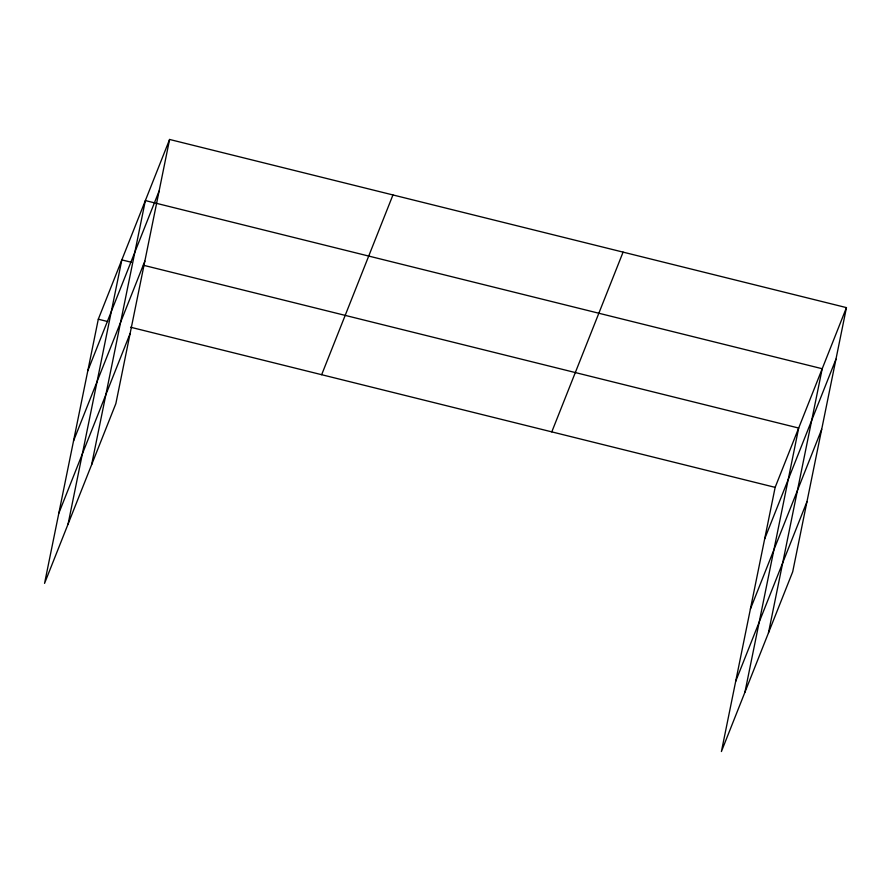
<?xml version="1.0" encoding="UTF-8"?>
<svg xmlns="http://www.w3.org/2000/svg" width="891" height="891" viewBox="0 0 891 891"><rect width="100%" height="100%" fill="white"/><g stroke="black" fill="none" stroke-linecap="round" stroke-linejoin="round"><path stroke-width="1.34" d="M169.591 139.464L98.3 319.212L44.55 583.382L115.852 403.634L169.591 139.464L846.45 307.618L792.7 571.788L721.409 751.536L775.148 487.366L846.45 307.618M68.084 524.064L121.822 259.894L131.244 262.232M91.606 464.746L145.356 200.575L822.204 368.729L768.465 632.9M744.932 692.218L798.681 428.048L143.351 265.24M87.808 370.779L159.099 191.03M73.53 440.945L144.832 261.186M58.828 513.227L130.119 333.479M321.662 374.699L392.953 194.951M551.785 431.879L623.087 252.12M764.656 538.932L835.958 359.184M750.389 609.088L821.68 429.339M735.676 681.381L806.979 501.622M98.3 319.212L107.711 321.551M130.587 327.231L775.148 487.366"/></g></svg>
